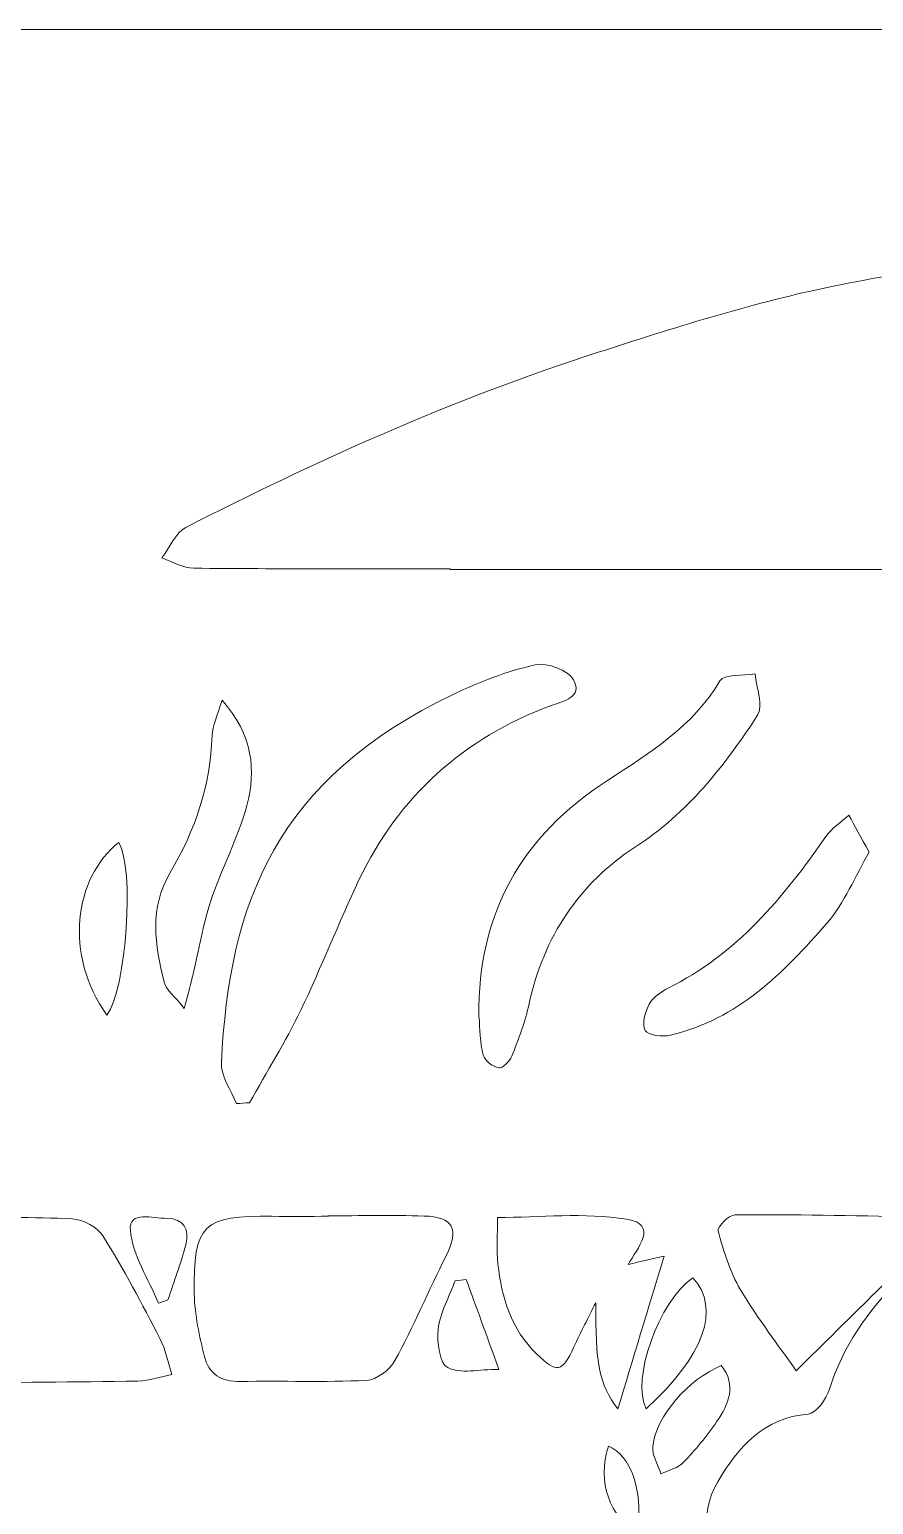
# Model space of a CAD drawing. Header units: inches. Extents: x 0.32 to 8.1, y -8.39 to -0.61.
# Drawn here: x 2.303 to 3.444, y -2.605 to -0.609 of the extents above; entities that cross this region are included whole.
import ezdxf

# ---------------------------------------------------------------- set-up
doc = ezdxf.new("R2010")
doc.units = ezdxf.units.IN
doc.header["$MEASUREMENT"] = 0
doc.layers.add('Layer 1', color=7, linetype='Continuous')

# ---------------------------------------------------------------- blocks, each defined once
blk = doc.blocks.new('block 2')
at = {"layer": 'Layer 1', "lineweight": 0}
for points, knots in [([(0.316, -8.3941), (0.316, -5.7992), (0.316, -3.2043), (0.316, -0.6095), (2.9109, -0.6095), (5.5058, -0.6095), (8.1006, -0.6095), (8.1006, -3.2034), (8.1006, -5.7974), (8.1006, -8.3939), (8.0751, -8.3939), (8.055, -8.3939), (8.0349, -8.3939), (5.4619, -8.394), (2.889, -8.394), (0.316, -8.3941)], [0, 0, 0, 0, 1, 1, 1, 2, 2, 2, 3, 3, 3, 4, 4, 4, 5, 5, 5, 5]), ([(2.8716, -1.339), (2.8716, -1.3394), (2.8716, -1.3398), (2.8716, -1.3402), (3.0808, -1.3402), (3.29, -1.3402), (3.4992, -1.3402), (3.5804, -1.3402), (3.6616, -1.3396), (3.7428, -1.341), (3.7687, -1.3415), (3.7805, -1.3312), (3.7821, -1.3066), (3.7829, -1.294), (3.7844, -1.2813), (3.784, -1.2687), (3.7809, -1.1635), (3.7769, -1.0584), (3.7742, -0.9532), (3.7727, -0.897), (3.7719, -0.8956), (3.7153, -0.9056), (3.7054, -0.9074), (3.6951, -0.9072), (3.6851, -0.9088), (3.5764, -0.9264), (3.4667, -0.9391), (3.3596, -0.9633), (3.256, -0.9867), (3.1543, -1.0194), (3.0532, -1.0524), (2.8669, -1.1134), (2.6886, -1.1943), (2.5141, -1.2832), (2.5, -1.2904), (2.4925, -1.3104), (2.482, -1.3245), (2.4964, -1.3293), (2.5107, -1.3382), (2.5251, -1.3384), (2.6406, -1.3395), (2.7561, -1.339), (2.8716, -1.339)], [0, 0, 0, 0, 1, 1, 1, 2, 2, 2, 3, 3, 3, 4, 4, 4, 5, 5, 5, 6, 6, 6, 7, 7, 7, 8, 8, 8, 9, 9, 9, 10, 10, 10, 11, 11, 11, 12, 12, 12, 13, 13, 13, 14, 14, 14, 14]), ([(2.8716, -1.339), (2.7561, -1.339), (2.6406, -1.3395), (2.5251, -1.3384), (2.5107, -1.3382), (2.4964, -1.3293), (2.482, -1.3245), (2.4925, -1.3104), (2.5, -1.2904), (2.5141, -1.2832), (2.6886, -1.1943), (2.8669, -1.1134), (3.0532, -1.0524), (3.1543, -1.0194), (3.256, -0.9867), (3.3596, -0.9633), (3.4667, -0.9391), (3.5764, -0.9264), (3.6851, -0.9088), (3.6951, -0.9072), (3.7054, -0.9074), (3.7153, -0.9056), (3.7719, -0.8956), (3.7727, -0.897), (3.7742, -0.9532), (3.7769, -1.0584), (3.7809, -1.1635), (3.784, -1.2687), (3.7844, -1.2813), (3.7829, -1.294), (3.7821, -1.3066), (3.7805, -1.3312), (3.7687, -1.3415), (3.7428, -1.341), (3.6616, -1.3396), (3.5804, -1.3402), (3.4992, -1.3402), (3.29, -1.3402), (3.0808, -1.3402), (2.8716, -1.3402), (2.8716, -1.3398), (2.8716, -1.3394), (2.8716, -1.339)], [0, 0, 0, 0, 1, 1, 1, 2, 2, 2, 3, 3, 3, 4, 4, 4, 5, 5, 5, 6, 6, 6, 7, 7, 7, 8, 8, 8, 9, 9, 9, 10, 10, 10, 11, 11, 11, 12, 12, 12, 13, 13, 13, 14, 14, 14, 14]), ([(2.5827, -2.0627), (2.5886, -2.0624), (2.5945, -2.062), (2.6004, -2.0617), (2.6237, -2.02), (2.6489, -1.9793), (2.6697, -1.9364), (2.6976, -1.8785), (2.7208, -1.8183), (2.7484, -1.7602), (2.8025, -1.6467), (2.8897, -1.5685), (3.0074, -1.5246), (3.0254, -1.5179), (3.0513, -1.5132), (3.0386, -1.4894), (3.0317, -1.4764), (3.0025, -1.4657), (2.9868, -1.4692), (2.9489, -1.4775), (2.9117, -1.4921), (2.8765, -1.5089), (2.636, -1.624), (2.573, -1.79), (2.5623, -2.0078), (2.5614, -2.0257), (2.5755, -2.0444), (2.5827, -2.0627)], [0, 0, 0, 0, 1, 1, 1, 2, 2, 2, 3, 3, 3, 4, 4, 4, 5, 5, 5, 6, 6, 6, 7, 7, 7, 8, 8, 8, 9, 9, 9, 9]), ([(2.5827, -2.0627), (2.5755, -2.0444), (2.5614, -2.0257), (2.5623, -2.0078), (2.573, -1.79), (2.636, -1.624), (2.8765, -1.5089), (2.9117, -1.4921), (2.9489, -1.4775), (2.9868, -1.4692), (3.0025, -1.4657), (3.0317, -1.4764), (3.0386, -1.4894), (3.0513, -1.5132), (3.0254, -1.5179), (3.0074, -1.5246), (2.8897, -1.5685), (2.8025, -1.6467), (2.7484, -1.7602), (2.7208, -1.8183), (2.6976, -1.8785), (2.6697, -1.9364), (2.6489, -1.9793), (2.6237, -2.02), (2.6004, -2.0617), (2.5945, -2.062), (2.5886, -2.0624), (2.5827, -2.0627)], [0, 0, 0, 0, 1, 1, 1, 2, 2, 2, 3, 3, 3, 4, 4, 4, 5, 5, 5, 6, 6, 6, 7, 7, 7, 8, 8, 8, 9, 9, 9, 9]), ([(2.9107, -1.9446), (2.9123, -1.9622), (2.912, -1.9803), (2.9164, -1.9972), (2.9184, -2.0047), (2.9294, -2.0126), (2.9376, -2.0144), (2.9423, -2.0154), (2.9524, -2.0056), (2.9552, -1.9987), (2.9643, -1.9754), (2.9735, -1.9516), (2.9787, -1.9272), (2.9979, -1.8374), (3.0474, -1.7642), (3.1213, -1.7162), (3.1934, -1.6693), (3.2427, -1.606), (3.2876, -1.5373), (3.2958, -1.5248), (3.2859, -1.5004), (3.2843, -1.4815), (3.2679, -1.4843), (3.2421, -1.4815), (3.2367, -1.4906), (3.2003, -1.5527), (3.1411, -1.5887), (3.0844, -1.6256), (2.9679, -1.7014), (2.9091, -1.8054), (2.9107, -1.9446)], [0, 0, 0, 0, 1, 1, 1, 2, 2, 2, 3, 3, 3, 4, 4, 4, 5, 5, 5, 6, 6, 6, 7, 7, 7, 8, 8, 8, 9, 9, 9, 10, 10, 10, 10]), ([(2.9107, -1.9446), (2.9091, -1.8054), (2.9679, -1.7014), (3.0844, -1.6256), (3.1411, -1.5887), (3.2003, -1.5527), (3.2367, -1.4906), (3.2421, -1.4815), (3.2679, -1.4843), (3.2843, -1.4815), (3.2859, -1.5004), (3.2958, -1.5248), (3.2876, -1.5373), (3.2427, -1.606), (3.1934, -1.6693), (3.1213, -1.7162), (3.0474, -1.7642), (2.9979, -1.8374), (2.9787, -1.9272), (2.9735, -1.9516), (2.9643, -1.9754), (2.9552, -1.9987), (2.9524, -2.0056), (2.9423, -2.0154), (2.9376, -2.0144), (2.9294, -2.0126), (2.9184, -2.0047), (2.9164, -1.9972), (2.912, -1.9803), (2.9123, -1.9622), (2.9107, -1.9446)], [0, 0, 0, 0, 1, 1, 1, 2, 2, 2, 3, 3, 3, 4, 4, 4, 5, 5, 5, 6, 6, 6, 7, 7, 7, 8, 8, 8, 9, 9, 9, 10, 10, 10, 10]), ([(2.1382, -1.5213), (2.0866, -1.5577), (2.0379, -1.5874), (1.9945, -1.6234), (1.8482, -1.7447), (1.7019, -1.8661), (1.5747, -2.0082), (1.5418, -2.045), (1.5073, -2.0806), (1.477, -2.1194), (1.4566, -2.1457), (1.4659, -2.164), (1.4982, -2.1629), (1.5459, -2.1612), (1.5918, -2.1663), (1.634, -2.1886), (1.6882, -2.2171), (1.7504, -2.2389), (1.7692, -2.3066), (1.7783, -2.3392), (1.7923, -2.3408), (1.8132, -2.3207), (1.8439, -2.2913), (1.8806, -2.2807), (1.9211, -2.2828), (1.9565, -2.2846), (1.9918, -2.294), (2.0269, -2.2926), (2.1034, -2.2896), (2.1397, -2.3244), (2.1426, -2.3997), (2.1438, -2.4307), (2.164, -2.4421), (2.1946, -2.4414), (2.2795, -2.4396), (2.3644, -2.4399), (2.4493, -2.4382), (2.4647, -2.4379), (2.48, -2.4324), (2.4953, -2.4292), (2.4901, -2.413), (2.487, -2.3955), (2.4792, -2.3806), (2.4549, -2.3338), (2.4303, -2.287), (2.4024, -2.2423), (2.3948, -2.2302), (2.3754, -2.2195), (2.3609, -2.2188), (2.3078, -2.2162), (2.2544, -2.2168), (2.2012, -2.2187), (2.1731, -2.2197), (2.1619, -2.207), (2.1603, -2.1816), (2.1595, -2.1689), (2.159, -2.1563), (2.1587, -2.1436), (2.1545, -1.9522), (2.1504, -1.7609), (2.1458, -1.5695), (2.1454, -1.5552), (2.1414, -1.5409), (2.1382, -1.5213)], [0, 0, 0, 0, 1, 1, 1, 2, 2, 2, 3, 3, 3, 4, 4, 4, 5, 5, 5, 6, 6, 6, 7, 7, 7, 8, 8, 8, 9, 9, 9, 10, 10, 10, 11, 11, 11, 12, 12, 12, 13, 13, 13, 14, 14, 14, 15, 15, 15, 16, 16, 16, 17, 17, 17, 18, 18, 18, 19, 19, 19, 20, 20, 20, 21, 21, 21, 21]), ([(2.1382, -1.5213), (2.1414, -1.5409), (2.1454, -1.5552), (2.1458, -1.5695), (2.1504, -1.7609), (2.1545, -1.9522), (2.1587, -2.1436), (2.159, -2.1563), (2.1595, -2.1689), (2.1603, -2.1816), (2.1619, -2.207), (2.1731, -2.2197), (2.2012, -2.2187), (2.2544, -2.2168), (2.3078, -2.2162), (2.3609, -2.2188), (2.3754, -2.2195), (2.3948, -2.2302), (2.4024, -2.2423), (2.4303, -2.287), (2.4549, -2.3338), (2.4792, -2.3806), (2.487, -2.3955), (2.4901, -2.413), (2.4953, -2.4292), (2.48, -2.4324), (2.4647, -2.4379), (2.4493, -2.4382), (2.3644, -2.4399), (2.2795, -2.4396), (2.1946, -2.4414), (2.164, -2.4421), (2.1438, -2.4307), (2.1426, -2.3997), (2.1397, -2.3244), (2.1034, -2.2896), (2.0269, -2.2926), (1.9918, -2.294), (1.9565, -2.2846), (1.9211, -2.2828), (1.8806, -2.2807), (1.8439, -2.2913), (1.8132, -2.3207), (1.7923, -2.3408), (1.7783, -2.3392), (1.7692, -2.3066), (1.7504, -2.2389), (1.6882, -2.2171), (1.634, -2.1886), (1.5918, -2.1663), (1.5459, -2.1612), (1.4982, -2.1629), (1.4659, -2.164), (1.4566, -2.1457), (1.477, -2.1194), (1.5073, -2.0806), (1.5418, -2.045), (1.5747, -2.0082), (1.7019, -1.8661), (1.8482, -1.7447), (1.9945, -1.6234), (2.0379, -1.5874), (2.0866, -1.5577), (2.1382, -1.5213)], [0, 0, 0, 0, 1, 1, 1, 2, 2, 2, 3, 3, 3, 4, 4, 4, 5, 5, 5, 6, 6, 6, 7, 7, 7, 8, 8, 8, 9, 9, 9, 10, 10, 10, 11, 11, 11, 12, 12, 12, 13, 13, 13, 14, 14, 14, 15, 15, 15, 16, 16, 16, 17, 17, 17, 18, 18, 18, 19, 19, 19, 20, 20, 20, 21, 21, 21, 21]), ([(2.5633, -1.5168), (2.5569, -1.5388), (2.5502, -1.5516), (2.5498, -1.5646), (2.5475, -1.632), (2.5272, -1.6929), (2.4927, -1.7508), (2.465, -1.7973), (2.4721, -1.8487), (2.4848, -1.8983), (2.4875, -1.9091), (2.4992, -1.9176), (2.5122, -1.9341), (2.5179, -1.9117), (2.5212, -1.8998), (2.524, -1.8877), (2.5318, -1.855), (2.5371, -1.8214), (2.5477, -1.7896), (2.5623, -1.7456), (2.5847, -1.704), (2.5967, -1.6595), (2.6094, -1.6123), (2.6053, -1.5649), (2.5633, -1.5168)], [0, 0, 0, 0, 1, 1, 1, 2, 2, 2, 3, 3, 3, 4, 4, 4, 5, 5, 5, 6, 6, 6, 7, 7, 7, 8, 8, 8, 8]), ([(2.5633, -1.5168), (2.6053, -1.5649), (2.6094, -1.6123), (2.5967, -1.6595), (2.5847, -1.704), (2.5623, -1.7456), (2.5477, -1.7896), (2.5371, -1.8214), (2.5318, -1.855), (2.524, -1.8877), (2.5212, -1.8998), (2.5179, -1.9117), (2.5122, -1.9341), (2.4992, -1.9176), (2.4875, -1.9091), (2.4848, -1.8983), (2.4721, -1.8487), (2.465, -1.7973), (2.4927, -1.7508), (2.5272, -1.6929), (2.5475, -1.632), (2.5498, -1.5646), (2.5502, -1.5516), (2.5569, -1.5388), (2.5633, -1.5168)], [0, 0, 0, 0, 1, 1, 1, 2, 2, 2, 3, 3, 3, 4, 4, 4, 5, 5, 5, 6, 6, 6, 7, 7, 7, 8, 8, 8, 8]), ([(3.4384, -1.7228), (3.4268, -1.7015), (3.4189, -1.687), (3.411, -1.6725), (3.4005, -1.6821), (3.3878, -1.6901), (3.3799, -1.7015), (3.3225, -1.7842), (3.2594, -1.8604), (3.1668, -1.9066), (3.1569, -1.9115), (3.146, -1.919), (3.141, -1.9282), (3.1354, -1.9386), (3.1307, -1.9554), (3.1355, -1.9637), (3.1395, -1.9705), (3.1589, -1.9728), (3.1698, -1.9703), (3.2608, -1.9489), (3.3232, -1.8855), (3.3813, -1.8187), (3.4051, -1.7914), (3.4193, -1.7557), (3.4384, -1.7228)], [0, 0, 0, 0, 1, 1, 1, 2, 2, 2, 3, 3, 3, 4, 4, 4, 5, 5, 5, 6, 6, 6, 7, 7, 7, 8, 8, 8, 8]), ([(3.4384, -1.7228), (3.4193, -1.7557), (3.4051, -1.7914), (3.3813, -1.8187), (3.3232, -1.8855), (3.2608, -1.9489), (3.1698, -1.9703), (3.1589, -1.9728), (3.1395, -1.9705), (3.1355, -1.9637), (3.1307, -1.9554), (3.1354, -1.9386), (3.141, -1.9282), (3.146, -1.919), (3.1569, -1.9115), (3.1668, -1.9066), (3.2594, -1.8604), (3.3225, -1.7842), (3.3799, -1.7015), (3.3878, -1.6901), (3.4005, -1.6821), (3.411, -1.6725), (3.4189, -1.687), (3.4268, -1.7015), (3.4384, -1.7228)], [0, 0, 0, 0, 1, 1, 1, 2, 2, 2, 3, 3, 3, 4, 4, 4, 5, 5, 5, 6, 6, 6, 7, 7, 7, 8, 8, 8, 8]), ([(2.4075, -1.9433), (2.4342, -1.9056), (2.4452, -1.7441), (2.4234, -1.7096), (2.3631, -1.7571), (2.3493, -1.8615), (2.4075, -1.9433)], [0, 0, 0, 0, 1, 1, 1, 2, 2, 2, 2]), ([(2.4075, -1.9433), (2.3493, -1.8615), (2.3631, -1.7571), (2.4234, -1.7096), (2.4452, -1.7441), (2.4342, -1.9056), (2.4075, -1.9433)], [0, 0, 0, 0, 1, 1, 1, 2, 2, 2, 2]), ([(3.3689, -2.6438), (3.3702, -2.6403), (3.3715, -2.6368), (3.3727, -2.6333), (3.3846, -2.6379), (3.3963, -2.6459), (3.4083, -2.6464), (3.431, -2.6472), (3.454, -2.6437), (3.4769, -2.642), (3.4752, -2.6231), (3.4745, -2.6041), (3.4716, -2.5853), (3.4694, -2.5707), (3.4645, -2.5564), (3.4591, -2.5355), (3.4797, -2.5412), (3.4903, -2.5451), (3.5012, -2.547), (3.5273, -2.5515), (3.5536, -2.555), (3.5799, -2.5589), (3.5715, -2.5336), (3.563, -2.5083), (3.5549, -2.4829), (3.5513, -2.4716), (3.5487, -2.4599), (3.5457, -2.4484), (3.5487, -2.4468), (3.5517, -2.4453), (3.5547, -2.4438), (3.589, -2.4698), (3.6233, -2.4957), (3.6673, -2.5291), (3.6673, -2.4732), (3.6673, -2.43), (3.6673, -2.3868), (3.6711, -2.3848), (3.6749, -2.3828), (3.6787, -2.3808), (3.7125, -2.412), (3.7463, -2.4433), (3.7861, -2.48), (3.7904, -2.4321), (3.7938, -2.3944), (3.7979, -2.3489), (3.8304, -2.3878), (3.8564, -2.4189), (3.8864, -2.4549), (3.9076, -2.4041), (3.9255, -2.3614), (3.9433, -2.3186), (3.9464, -2.3197), (3.9495, -2.3207), (3.9525, -2.3217), (3.9697, -2.3679), (3.9869, -2.4142), (4.0071, -2.4684), (4.0223, -2.4503), (4.0304, -2.4411), (4.038, -2.4316), (4.0674, -2.3946), (4.0684, -2.3498), (4.073, -2.3057), (4.0801, -2.2368), (4.0551, -2.1934), (3.9903, -2.17), (3.9055, -2.1393), (3.8313, -2.1627), (3.7643, -2.2175), (3.7451, -2.2332), (3.7304, -2.2547), (3.6989, -2.244), (3.6126, -2.2149), (3.5401, -2.2414), (3.4774, -2.3031), (3.4351, -2.3447), (3.4029, -2.392), (3.3848, -2.4492), (3.3806, -2.4626), (3.3668, -2.482), (3.3561, -2.4829), (3.2949, -2.488), (3.2615, -2.5281), (3.2336, -2.5745), (3.2076, -2.6179), (3.2152, -2.6831), (3.2465, -2.7173), (3.2727, -2.746), (3.3545, -2.7647), (3.3908, -2.7496), (3.4179, -2.7384), (3.4238, -2.7195), (3.4072, -2.6952), (3.3952, -2.6776), (3.3817, -2.6609), (3.3689, -2.6438)], [0, 0, 0, 0, 1, 1, 1, 2, 2, 2, 3, 3, 3, 4, 4, 4, 5, 5, 5, 6, 6, 6, 7, 7, 7, 8, 8, 8, 9, 9, 9, 10, 10, 10, 11, 11, 11, 12, 12, 12, 13, 13, 13, 14, 14, 14, 15, 15, 15, 16, 16, 16, 17, 17, 17, 18, 18, 18, 19, 19, 19, 20, 20, 20, 21, 21, 21, 22, 22, 22, 23, 23, 23, 24, 24, 24, 25, 25, 25, 26, 26, 26, 27, 27, 27, 28, 28, 28, 29, 29, 29, 30, 30, 30, 31, 31, 31, 32, 32, 32, 32]), ([(3.3689, -2.6438), (3.3817, -2.6609), (3.3952, -2.6776), (3.4072, -2.6952), (3.4238, -2.7195), (3.4179, -2.7384), (3.3908, -2.7496), (3.3545, -2.7647), (3.2727, -2.746), (3.2465, -2.7173), (3.2152, -2.6831), (3.2076, -2.6179), (3.2336, -2.5745), (3.2615, -2.5281), (3.2949, -2.488), (3.3561, -2.4829), (3.3668, -2.482), (3.3806, -2.4626), (3.3848, -2.4492), (3.4029, -2.392), (3.4351, -2.3447), (3.4774, -2.3031), (3.5401, -2.2414), (3.6126, -2.2149), (3.6989, -2.244), (3.7304, -2.2547), (3.7451, -2.2332), (3.7643, -2.2175), (3.8313, -2.1627), (3.9055, -2.1393), (3.9903, -2.17), (4.0551, -2.1934), (4.0801, -2.2368), (4.073, -2.3057), (4.0684, -2.3498), (4.0674, -2.3946), (4.038, -2.4316), (4.0304, -2.4411), (4.0223, -2.4503), (4.0071, -2.4684), (3.9869, -2.4142), (3.9697, -2.3679), (3.9525, -2.3217), (3.9495, -2.3207), (3.9464, -2.3197), (3.9433, -2.3186), (3.9255, -2.3614), (3.9076, -2.4041), (3.8864, -2.4549), (3.8564, -2.4189), (3.8304, -2.3878), (3.7979, -2.3489), (3.7938, -2.3944), (3.7904, -2.4321), (3.7861, -2.48), (3.7463, -2.4433), (3.7125, -2.412), (3.6787, -2.3808), (3.6749, -2.3828), (3.6711, -2.3848), (3.6673, -2.3868), (3.6673, -2.43), (3.6673, -2.4732), (3.6673, -2.5291), (3.6233, -2.4957), (3.589, -2.4698), (3.5547, -2.4438), (3.5517, -2.4453), (3.5487, -2.4468), (3.5457, -2.4484), (3.5487, -2.4599), (3.5513, -2.4716), (3.5549, -2.4829), (3.563, -2.5083), (3.5715, -2.5336), (3.5799, -2.5589), (3.5536, -2.555), (3.5273, -2.5515), (3.5012, -2.547), (3.4903, -2.5451), (3.4797, -2.5412), (3.4591, -2.5355), (3.4645, -2.5564), (3.4694, -2.5707), (3.4716, -2.5853), (3.4745, -2.6041), (3.4752, -2.6231), (3.4769, -2.642), (3.454, -2.6437), (3.431, -2.6472), (3.4083, -2.6464), (3.3963, -2.6459), (3.3846, -2.6379), (3.3727, -2.6333), (3.3715, -2.6368), (3.3702, -2.6403), (3.3689, -2.6438)], [0, 0, 0, 0, 1, 1, 1, 2, 2, 2, 3, 3, 3, 4, 4, 4, 5, 5, 5, 6, 6, 6, 7, 7, 7, 8, 8, 8, 9, 9, 9, 10, 10, 10, 11, 11, 11, 12, 12, 12, 13, 13, 13, 14, 14, 14, 15, 15, 15, 16, 16, 16, 17, 17, 17, 18, 18, 18, 19, 19, 19, 20, 20, 20, 21, 21, 21, 22, 22, 22, 23, 23, 23, 24, 24, 24, 25, 25, 25, 26, 26, 26, 27, 27, 27, 28, 28, 28, 29, 29, 29, 30, 30, 30, 31, 31, 31, 32, 32, 32, 32]), ([(2.4772, -2.3329), (2.4815, -2.3315), (2.4858, -2.33), (2.4901, -2.3285), (2.4983, -2.3036), (2.5075, -2.279), (2.5142, -2.2538), (2.5197, -2.2332), (2.5118, -2.2181), (2.4884, -2.2181), (2.47, -2.2182), (2.4368, -2.2072), (2.4392, -2.2341), (2.4423, -2.2679), (2.4637, -2.3001), (2.4772, -2.3329)], [0, 0, 0, 0, 1, 1, 1, 2, 2, 2, 3, 3, 3, 4, 4, 4, 5, 5, 5, 5]), ([(2.4772, -2.3329), (2.4637, -2.3001), (2.4423, -2.2679), (2.4392, -2.2341), (2.4368, -2.2072), (2.47, -2.2182), (2.4884, -2.2181), (2.5118, -2.2181), (2.5197, -2.2332), (2.5142, -2.2538), (2.5075, -2.279), (2.4983, -2.3036), (2.4901, -2.3285), (2.4858, -2.33), (2.4815, -2.3315), (2.4772, -2.3329)], [0, 0, 0, 0, 1, 1, 1, 2, 2, 2, 3, 3, 3, 4, 4, 4, 5, 5, 5, 5]), ([(2.707, -2.2146), (2.707, -2.2148), (2.707, -2.2151), (2.707, -2.2153), (2.6817, -2.2153), (2.6564, -2.2158), (2.6311, -2.2153), (2.5381, -2.2135), (2.5239, -2.2264), (2.5257, -2.3202), (2.5263, -2.3487), (2.5325, -2.3776), (2.5395, -2.4055), (2.5453, -2.4286), (2.5622, -2.4395), (2.5878, -2.4389), (2.6447, -2.4376), (2.7018, -2.4402), (2.7586, -2.4373), (2.7722, -2.4366), (2.7902, -2.423), (2.7971, -2.4103), (2.8222, -2.3642), (2.8428, -2.3157), (2.8664, -2.2687), (2.8845, -2.2327), (2.8765, -2.2162), (2.8361, -2.2149), (2.7931, -2.2135), (2.75, -2.2146), (2.707, -2.2146)], [0, 0, 0, 0, 1, 1, 1, 2, 2, 2, 3, 3, 3, 4, 4, 4, 5, 5, 5, 6, 6, 6, 7, 7, 7, 8, 8, 8, 9, 9, 9, 10, 10, 10, 10]), ([(2.707, -2.2146), (2.75, -2.2146), (2.7931, -2.2135), (2.8361, -2.2149), (2.8765, -2.2162), (2.8845, -2.2327), (2.8664, -2.2687), (2.8428, -2.3157), (2.8222, -2.3642), (2.7971, -2.4103), (2.7902, -2.423), (2.7722, -2.4366), (2.7586, -2.4373), (2.7018, -2.4402), (2.6447, -2.4376), (2.5878, -2.4389), (2.5622, -2.4395), (2.5453, -2.4286), (2.5395, -2.4055), (2.5325, -2.3776), (2.5263, -2.3487), (2.5257, -2.3202), (2.5239, -2.2264), (2.5381, -2.2135), (2.6311, -2.2153), (2.6564, -2.2158), (2.6817, -2.2153), (2.707, -2.2153), (2.707, -2.2151), (2.707, -2.2148), (2.707, -2.2146)], [0, 0, 0, 0, 1, 1, 1, 2, 2, 2, 3, 3, 3, 4, 4, 4, 5, 5, 5, 6, 6, 6, 7, 7, 7, 8, 8, 8, 9, 9, 9, 10, 10, 10, 10]), ([(2.9359, -2.2169), (2.9359, -2.24), (2.9339, -2.2602), (2.9363, -2.2799), (2.9416, -2.3253), (2.9539, -2.3682), (2.9886, -2.4014), (3.0164, -2.428), (3.0231, -2.427), (3.0391, -2.3921), (3.0484, -2.3719), (3.0587, -2.3522), (3.0686, -2.3323), (3.0682, -2.4117), (3.073, -2.4434), (3.0986, -2.476), (3.1192, -2.4078), (3.1393, -2.3412), (3.1611, -2.2692), (3.145, -2.2729), (3.1296, -2.2765), (3.1124, -2.2805), (3.125, -2.2583), (3.1543, -2.2263), (3.1105, -2.2192), (3.053, -2.2099), (2.9928, -2.2169), (2.9359, -2.2169)], [0, 0, 0, 0, 1, 1, 1, 2, 2, 2, 3, 3, 3, 4, 4, 4, 5, 5, 5, 6, 6, 6, 7, 7, 7, 8, 8, 8, 9, 9, 9, 9]), ([(2.9359, -2.2169), (2.9928, -2.2169), (3.053, -2.2099), (3.1105, -2.2192), (3.1543, -2.2263), (3.125, -2.2583), (3.1124, -2.2805), (3.1296, -2.2765), (3.145, -2.2729), (3.1611, -2.2692), (3.1393, -2.3412), (3.1192, -2.4078), (3.0986, -2.476), (3.073, -2.4434), (3.0682, -2.4117), (3.0686, -2.3323), (3.0587, -2.3522), (3.0484, -2.3719), (3.0391, -2.3921), (3.0231, -2.427), (3.0164, -2.428), (2.9886, -2.4014), (2.9539, -2.3682), (2.9416, -2.3253), (2.9363, -2.2799), (2.9339, -2.2602), (2.9359, -2.24), (2.9359, -2.2169)], [0, 0, 0, 0, 1, 1, 1, 2, 2, 2, 3, 3, 3, 4, 4, 4, 5, 5, 5, 6, 6, 6, 7, 7, 7, 8, 8, 8, 9, 9, 9, 9]), ([(3.3397, -2.4242), (3.3974, -2.3673), (3.4545, -2.3113), (3.5109, -2.2547), (3.5161, -2.2494), (3.5206, -2.2373), (3.5179, -2.2321), (3.5142, -2.2248), (3.5037, -2.2165), (3.4959, -2.2163), (3.4162, -2.2141), (3.3365, -2.2128), (3.2568, -2.2134), (3.2488, -2.2134), (3.2327, -2.2299), (3.2341, -2.235), (3.2416, -2.2623), (3.2501, -2.2905), (3.2645, -2.3147), (3.2879, -2.354), (3.3161, -2.3903), (3.3397, -2.4242)], [0, 0, 0, 0, 1, 1, 1, 2, 2, 2, 3, 3, 3, 4, 4, 4, 5, 5, 5, 6, 6, 6, 7, 7, 7, 7]), ([(3.3397, -2.4242), (3.3161, -2.3903), (3.2879, -2.354), (3.2645, -2.3147), (3.2501, -2.2905), (3.2416, -2.2623), (3.2341, -2.235), (3.2327, -2.2299), (3.2488, -2.2134), (3.2568, -2.2134), (3.3365, -2.2128), (3.4162, -2.2141), (3.4959, -2.2163), (3.5037, -2.2165), (3.5142, -2.2248), (3.5179, -2.2321), (3.5206, -2.2373), (3.5161, -2.2494), (3.5109, -2.2547), (3.4545, -2.3113), (3.3974, -2.3673), (3.3397, -2.4242)], [0, 0, 0, 0, 1, 1, 1, 2, 2, 2, 3, 3, 3, 4, 4, 4, 5, 5, 5, 6, 6, 6, 7, 7, 7, 7]), ([(2.9376, -2.4224), (2.9199, -2.3734), (2.9067, -2.3372), (2.8936, -2.301), (2.8886, -2.3015), (2.8835, -2.3021), (2.8785, -2.3027), (2.8704, -2.3245), (2.8583, -2.3458), (2.8555, -2.3682), (2.8533, -2.3855), (2.8577, -2.4146), (2.8685, -2.4201), (2.8858, -2.4288), (2.9108, -2.4224), (2.9376, -2.4224)], [0, 0, 0, 0, 1, 1, 1, 2, 2, 2, 3, 3, 3, 4, 4, 4, 5, 5, 5, 5]), ([(2.9376, -2.4224), (2.9108, -2.4224), (2.8858, -2.4288), (2.8685, -2.4201), (2.8577, -2.4146), (2.8533, -2.3855), (2.8555, -2.3682), (2.8583, -2.3458), (2.8704, -2.3245), (2.8785, -2.3027), (2.8835, -2.3021), (2.8886, -2.3015), (2.8936, -2.301), (2.9067, -2.3372), (2.9199, -2.3734), (2.9376, -2.4224)], [0, 0, 0, 0, 1, 1, 1, 2, 2, 2, 3, 3, 3, 4, 4, 4, 5, 5, 5, 5]), ([(3.2001, -2.2986), (3.1542, -2.3295), (3.116, -2.4366), (3.1369, -2.4757), (3.2154, -2.4041), (3.2382, -2.34), (3.2001, -2.2986)], [0, 0, 0, 0, 1, 1, 1, 2, 2, 2, 2]), ([(3.2001, -2.2986), (3.2382, -2.34), (3.2154, -2.4041), (3.1369, -2.4757), (3.116, -2.4366), (3.1542, -2.3295), (3.2001, -2.2986)], [0, 0, 0, 0, 1, 1, 1, 2, 2, 2, 2]), ([(3.2385, -2.4173), (3.1942, -2.4355), (3.1501, -2.4859), (3.1458, -2.5265), (3.1446, -2.5384), (3.1529, -2.5514), (3.1569, -2.5638), (3.1671, -2.5589), (3.1796, -2.5562), (3.187, -2.5485), (3.2037, -2.5313), (3.2191, -2.5125), (3.2326, -2.4927), (3.2483, -2.4694), (3.2599, -2.4442), (3.2385, -2.4173)], [0, 0, 0, 0, 1, 1, 1, 2, 2, 2, 3, 3, 3, 4, 4, 4, 5, 5, 5, 5]), ([(3.2385, -2.4173), (3.2599, -2.4442), (3.2483, -2.4694), (3.2326, -2.4927), (3.2191, -2.5125), (3.2037, -2.5313), (3.187, -2.5485), (3.1796, -2.5562), (3.1671, -2.5589), (3.1569, -2.5638), (3.1529, -2.5514), (3.1446, -2.5384), (3.1458, -2.5265), (3.1501, -2.4859), (3.1942, -2.4355), (3.2385, -2.4173)], [0, 0, 0, 0, 1, 1, 1, 2, 2, 2, 3, 3, 3, 4, 4, 4, 5, 5, 5, 5]), ([(3.125, -2.6377), (3.1328, -2.5866), (3.116, -2.5384), (3.086, -2.5264), (3.0697, -2.5732), (3.0885, -2.6269), (3.125, -2.6377)], [0, 0, 0, 0, 1, 1, 1, 2, 2, 2, 2]), ([(3.125, -2.6377), (3.0885, -2.6269), (3.0697, -2.5732), (3.086, -2.5264), (3.116, -2.5384), (3.1328, -2.5866), (3.125, -2.6377)], [0, 0, 0, 0, 1, 1, 1, 2, 2, 2, 2])]:
    blk.add_open_spline(points, degree=3, knots=knots, dxfattribs=at)

msp = doc.modelspace()

# ---------------------------------------------------------------- block references
at = {"layer": 'Layer 1'}
msp.add_blockref('block 2', (0, 0), dxfattribs=at)

doc.saveas('drawing.dxf')
